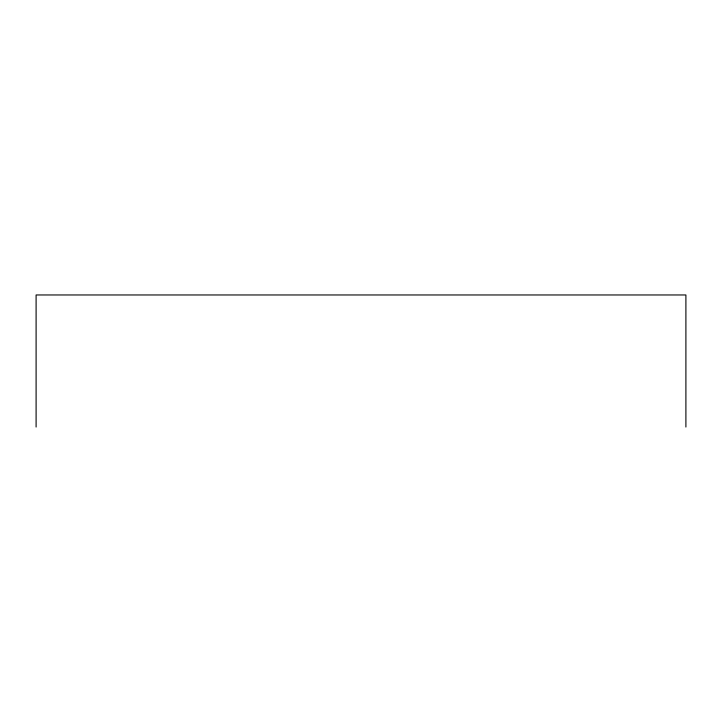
<?xml version="1.0" encoding="UTF-8"?>
<svg xmlns="http://www.w3.org/2000/svg" width="722" height="722" viewBox="0 0 722 722"><rect width="100%" height="100%" fill="white"/><g stroke="black" fill="none" stroke-linecap="round" stroke-linejoin="round"><path stroke-width="1.08" d="M685.9 427.036L685.9 294.964L36.1 294.964L36.1 427.036"/></g></svg>
